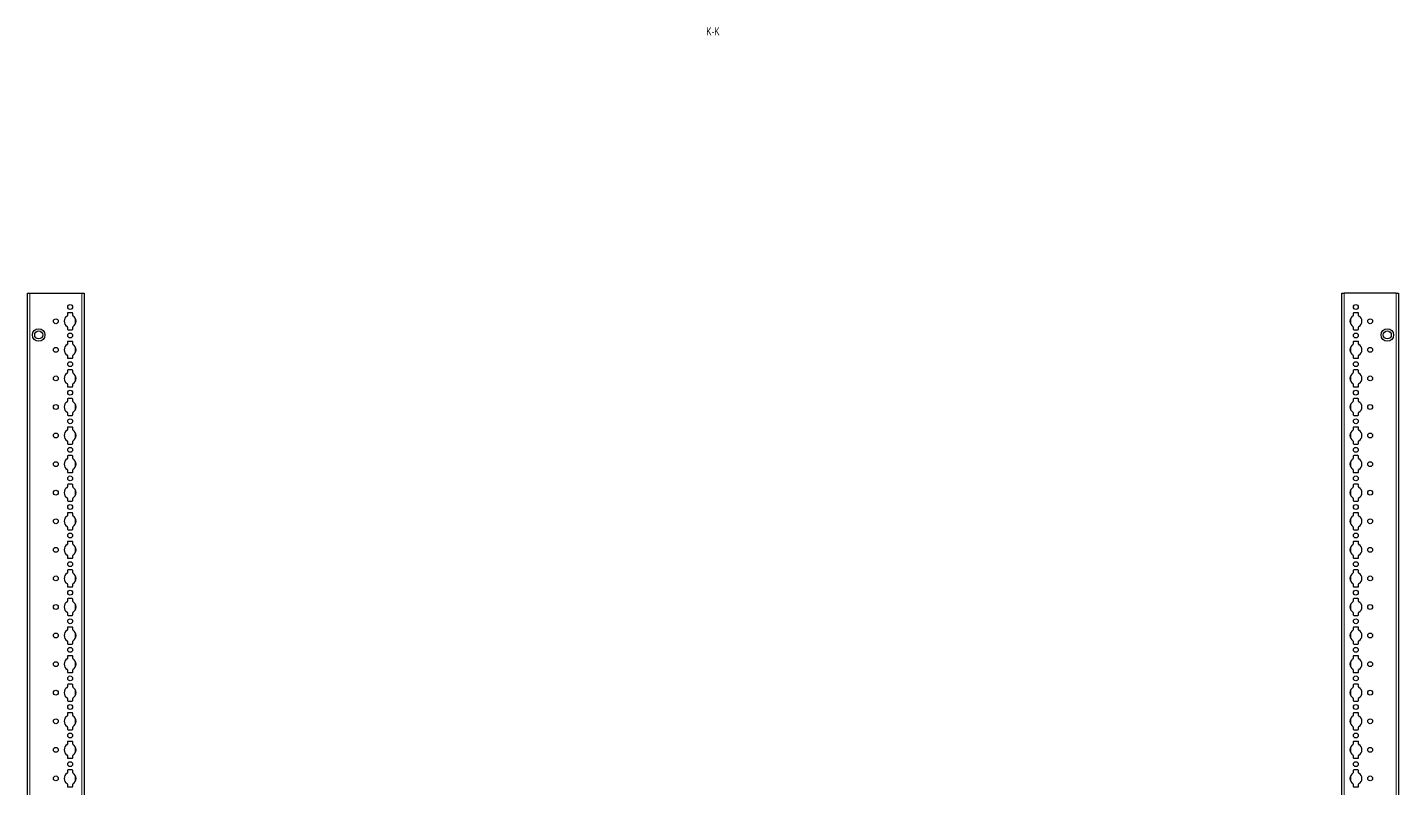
# Model space of a CAD drawing. Header units: millimetres. Extents: x -199 to 4123, y -1647 to 1507.
# Drawn here: x 2923 to 4123, y -186 to 480 of the extents above; entities that cross this region are included whole.
import ezdxf

# ---------------------------------------------------------------- set-up
doc = ezdxf.new("R2010")
doc.units = ezdxf.units.MM
doc.layers.add('FORMAT', color=7, linetype='Continuous')
doc.styles.add('SLDTEXTSTYLE0', font='TXT', dxfattribs={"width": 0.75})

msp = doc.modelspace()

# ---------------------------------------------------------------- linework, layer by layer
at = {"color": 7, "linetype": 'Continuous', "lineweight": 25}
for p, q in [((2923.28, -851.79), (2923.28, 247.21)), ((2923.28, 247.21), (2925.28, 247.21)), ((2925.28, 247.21), (2970.98, 247.21)), ((2970.98, 247.21), (2972.98, 247.21)), ((2972.98, 247.21), (2972.98, -851.79)), ((4072.98, -851.79), (4072.98, 247.21)), ((4072.98, 247.21), (4074.98, 247.21)), ((4120.68, 247.21), (4074.98, 247.21)), ((4120.68, 247.21), (4122.68, 247.21)), ((4122.68, 247.21), (4122.68, -851.79)), ((2958.33, 229.61), (2958.33, 227.73)), ((2962.43, 230.11), (2958.83, 230.11)), ((2962.93, 227.73), (2962.93, 229.61)), ((4083.03, 229.61), (4083.03, 227.73)), ((4087.13, 230.11), (4083.53, 230.11)), ((4087.63, 227.73), (4087.63, 229.61)), ((2958.33, 217.68), (2958.33, 215.81)), ((2962.93, 215.81), (2962.93, 217.68)), ((4083.03, 217.68), (4083.03, 215.81)), ((4087.63, 215.81), (4087.63, 217.68)), ((2958.33, 204.61), (2958.33, 202.73)), ((2958.83, 215.31), (2962.43, 215.31)), ((2962.43, 205.11), (2958.83, 205.11)), ((2962.93, 202.73), (2962.93, 204.61)), ((4083.03, 204.61), (4083.03, 202.73)), ((4083.53, 215.31), (4087.13, 215.31)), ((4087.13, 205.11), (4083.53, 205.11)), ((4087.63, 202.73), (4087.63, 204.61)), ((2958.33, 192.68), (2958.33, 190.81)), ((2962.93, 190.81), (2962.93, 192.68)), ((4083.03, 192.68), (4083.03, 190.81)), ((4087.63, 190.81), (4087.63, 192.68)), ((2958.83, 190.31), (2962.43, 190.31)), ((2962.43, 180.11), (2958.83, 180.11)), ((4083.53, 190.31), (4087.13, 190.31)), ((4087.13, 180.11), (4083.53, 180.11)), ((2958.33, 179.61), (2958.33, 177.73)), ((2962.93, 177.73), (2962.93, 179.61)), ((4083.03, 179.61), (4083.03, 177.73)), ((4087.63, 177.73), (4087.63, 179.61)), ((2958.33, 167.68), (2958.33, 165.81)), ((2958.83, 165.31), (2962.43, 165.31)), ((2962.93, 165.81), (2962.93, 167.68)), ((4083.03, 167.68), (4083.03, 165.81)), ((4083.53, 165.31), (4087.13, 165.31)), ((4087.63, 165.81), (4087.63, 167.68)), ((2958.33, 154.61), (2958.33, 152.73)), ((2962.43, 155.11), (2958.83, 155.11)), ((2962.93, 152.73), (2962.93, 154.61)), ((4083.03, 154.61), (4083.03, 152.73)), ((4087.13, 155.11), (4083.53, 155.11)), ((4087.63, 152.73), (4087.63, 154.61)), ((2958.33, 142.68), (2958.33, 140.81)), ((2958.83, 140.31), (2962.43, 140.31)), ((2962.93, 140.81), (2962.93, 142.68)), ((4083.03, 142.68), (4083.03, 140.81)), ((4083.53, 140.31), (4087.13, 140.31)), ((4087.63, 140.81), (4087.63, 142.68)), ((2958.33, 129.61), (2958.33, 127.73)), ((2962.43, 130.11), (2958.83, 130.11)), ((2962.93, 127.73), (2962.93, 129.61)), ((4083.03, 129.61), (4083.03, 127.73)), ((4087.13, 130.11), (4083.53, 130.11)), ((4087.63, 127.73), (4087.63, 129.61)), ((2958.33, 117.68), (2958.33, 115.81)), ((2958.83, 115.31), (2962.43, 115.31)), ((2962.93, 115.81), (2962.93, 117.68)), ((4083.03, 117.68), (4083.03, 115.81)), ((4083.53, 115.31), (4087.13, 115.31)), ((4087.63, 115.81), (4087.63, 117.68)), ((2958.33, 104.61), (2958.33, 102.73)), ((2962.43, 105.11), (2958.83, 105.11)), ((2962.93, 102.73), (2962.93, 104.61)), ((4083.03, 104.61), (4083.03, 102.73)), ((4087.13, 105.11), (4083.53, 105.11)), ((4087.63, 102.73), (4087.63, 104.61)), ((2958.33, 92.68), (2958.33, 90.81)), ((2958.83, 90.31), (2962.43, 90.31)), ((2962.93, 90.81), (2962.93, 92.68)), ((4083.03, 92.68), (4083.03, 90.81)), ((4083.53, 90.31), (4087.13, 90.31)), ((4087.63, 90.81), (4087.63, 92.68)), ((2958.33, 79.61), (2958.33, 77.73)), ((2962.43, 80.11), (2958.83, 80.11)), ((2962.93, 77.73), (2962.93, 79.61)), ((4083.03, 79.61), (4083.03, 77.73)), ((4087.13, 80.11), (4083.53, 80.11)), ((4087.63, 77.73), (4087.63, 79.61)), ((2958.33, 67.68), (2958.33, 65.81)), ((2958.83, 65.31), (2962.43, 65.31)), ((2962.93, 65.81), (2962.93, 67.68)), ((4083.03, 67.68), (4083.03, 65.81)), ((4083.53, 65.31), (4087.13, 65.31)), ((4087.63, 65.81), (4087.63, 67.68)), ((2958.33, 54.61), (2958.33, 52.73)), ((2962.43, 55.11), (2958.83, 55.11)), ((2962.93, 52.73), (2962.93, 54.61)), ((4083.03, 54.61), (4083.03, 52.73)), ((4087.13, 55.11), (4083.53, 55.11)), ((4087.63, 52.73), (4087.63, 54.61)), ((2958.33, 42.68), (2958.33, 40.81)), ((2958.83, 40.31), (2962.43, 40.31)), ((2962.93, 40.81), (2962.93, 42.68)), ((4083.03, 42.68), (4083.03, 40.81)), ((4083.53, 40.31), (4087.13, 40.31)), ((4087.63, 40.81), (4087.63, 42.68)), ((2958.33, 29.61), (2958.33, 27.73)), ((2962.43, 30.11), (2958.83, 30.11)), ((2962.93, 27.73), (2962.93, 29.61)), ((4083.03, 29.61), (4083.03, 27.73)), ((4087.13, 30.11), (4083.53, 30.11)), ((4087.63, 27.73), (4087.63, 29.61)), ((2958.33, 17.68), (2958.33, 15.81)), ((2958.83, 15.31), (2962.43, 15.31)), ((2962.93, 15.81), (2962.93, 17.68)), ((4083.03, 17.68), (4083.03, 15.81)), ((4083.53, 15.31), (4087.13, 15.31)), ((4087.63, 15.81), (4087.63, 17.68)), ((2958.33, 4.61), (2958.33, 2.73)), ((2962.43, 5.11), (2958.83, 5.11)), ((2962.93, 2.73), (2962.93, 4.61)), ((4083.03, 4.61), (4083.03, 2.73)), ((4087.13, 5.11), (4083.53, 5.11)), ((4087.63, 2.73), (4087.63, 4.61)), ((2958.33, -7.32), (2958.33, -9.19)), ((2958.83, -9.69), (2962.43, -9.69)), ((2962.93, -9.19), (2962.93, -7.32)), ((4083.03, -7.32), (4083.03, -9.19)), ((4083.53, -9.69), (4087.13, -9.69)), ((4087.63, -9.19), (4087.63, -7.32)), ((2958.33, -20.39), (2958.33, -22.27)), ((2962.43, -19.89), (2958.83, -19.89)), ((2962.93, -22.27), (2962.93, -20.39)), ((4083.03, -20.39), (4083.03, -22.27)), ((4087.13, -19.89), (4083.53, -19.89)), ((4087.63, -22.27), (4087.63, -20.39)), ((2958.33, -32.32), (2958.33, -34.19)), ((2958.83, -34.69), (2962.43, -34.69)), ((2962.93, -34.19), (2962.93, -32.32)), ((4083.03, -32.32), (4083.03, -34.19)), ((4083.53, -34.69), (4087.13, -34.69)), ((4087.63, -34.19), (4087.63, -32.32)), ((2958.33, -45.39), (2958.33, -47.27)), ((2962.43, -44.89), (2958.83, -44.89)), ((2962.93, -47.27), (2962.93, -45.39)), ((4083.03, -45.39), (4083.03, -47.27)), ((4087.13, -44.89), (4083.53, -44.89)), ((4087.63, -47.27), (4087.63, -45.39)), ((2958.33, -57.32), (2958.33, -59.19)), ((2958.83, -59.69), (2962.43, -59.69)), ((2962.93, -59.19), (2962.93, -57.32)), ((4083.03, -57.32), (4083.03, -59.19)), ((4083.53, -59.69), (4087.13, -59.69)), ((4087.63, -59.19), (4087.63, -57.32)), ((2958.33, -70.39), (2958.33, -72.27)), ((2962.43, -69.89), (2958.83, -69.89)), ((2962.93, -72.27), (2962.93, -70.39)), ((4083.03, -70.39), (4083.03, -72.27)), ((4087.13, -69.89), (4083.53, -69.89)), ((4087.63, -72.27), (4087.63, -70.39)), ((2958.33, -82.32), (2958.33, -84.19)), ((2962.93, -84.19), (2962.93, -82.32)), ((4083.03, -82.32), (4083.03, -84.19)), ((4087.63, -84.19), (4087.63, -82.32)), ((2958.33, -95.39), (2958.33, -97.27)), ((2958.83, -84.69), (2962.43, -84.69)), ((2962.43, -94.89), (2958.83, -94.89)), ((2962.93, -97.27), (2962.93, -95.39)), ((4083.03, -95.39), (4083.03, -97.27)), ((4083.53, -84.69), (4087.13, -84.69)), ((4087.13, -94.89), (4083.53, -94.89)), ((4087.63, -97.27), (4087.63, -95.39)), ((2958.33, -107.32), (2958.33, -109.19)), ((2962.93, -109.19), (2962.93, -107.32)), ((4083.03, -107.32), (4083.03, -109.19)), ((4087.63, -109.19), (4087.63, -107.32)), ((2958.83, -109.69), (2962.43, -109.69)), ((2962.43, -119.89), (2958.83, -119.89)), ((4083.53, -109.69), (4087.13, -109.69)), ((4087.13, -119.89), (4083.53, -119.89)), ((2958.33, -120.39), (2958.33, -122.27)), ((2962.93, -122.27), (2962.93, -120.39)), ((4083.03, -120.39), (4083.03, -122.27)), ((4087.63, -122.27), (4087.63, -120.39)), ((2958.33, -132.32), (2958.33, -134.19)), ((2958.83, -134.69), (2962.43, -134.69)), ((2962.93, -134.19), (2962.93, -132.32)), ((4083.03, -132.32), (4083.03, -134.19)), ((4083.53, -134.69), (4087.13, -134.69)), ((4087.63, -134.19), (4087.63, -132.32)), ((2958.33, -145.39), (2958.33, -147.27)), ((2962.43, -144.89), (2958.83, -144.89)), ((2962.93, -147.27), (2962.93, -145.39)), ((4083.03, -145.39), (4083.03, -147.27)), ((4087.13, -144.89), (4083.53, -144.89)), ((4087.63, -147.27), (4087.63, -145.39)), ((2958.33, -157.32), (2958.33, -159.19)), ((2958.83, -159.69), (2962.43, -159.69)), ((2962.93, -159.19), (2962.93, -157.32)), ((4083.03, -157.32), (4083.03, -159.19)), ((4083.53, -159.69), (4087.13, -159.69)), ((4087.63, -159.19), (4087.63, -157.32)), ((2958.33, -170.39), (2958.33, -172.27)), ((2962.43, -169.89), (2958.83, -169.89)), ((2962.93, -172.27), (2962.93, -170.39)), ((4083.03, -170.39), (4083.03, -172.27)), ((4087.13, -169.89), (4083.53, -169.89)), ((4087.63, -172.27), (4087.63, -170.39)), ((2958.33, -182.32), (2958.33, -184.19)), ((2958.83, -184.69), (2962.43, -184.69)), ((2962.93, -184.19), (2962.93, -182.32)), ((4083.03, -182.32), (4083.03, -184.19)), ((4083.53, -184.69), (4087.13, -184.69)), ((4087.63, -184.19), (4087.63, -182.32))]:
    msp.add_line(p, q, dxfattribs=at)
at = {"color": 8, "linetype": 'Continuous', "lineweight": 18}
for p, q in [((2925.28, 247.21), (2925.28, -851.79)), ((2970.98, -851.79), (2970.98, 247.21)), ((4074.98, 247.21), (4074.98, -851.79)), ((4120.68, -851.79), (4120.68, 247.21)), ((2965.13, 220), (2965.13, 225.41)), ((4080.83, 225.41), (4080.83, 220)), ((2965.13, 195), (2965.13, 200.41)), ((4080.83, 200.41), (4080.83, 195)), ((2965.13, 170), (2965.13, 175.41)), ((4080.83, 175.41), (4080.83, 170)), ((2965.13, 145), (2965.13, 150.41)), ((4080.83, 150.41), (4080.83, 145)), ((2965.13, 120), (2965.13, 125.41)), ((4080.83, 125.41), (4080.83, 120)), ((2965.13, 95), (2965.13, 100.41)), ((4080.83, 100.41), (4080.83, 95)), ((2965.13, 70), (2965.13, 75.41)), ((4080.83, 75.41), (4080.83, 70)), ((2965.13, 45), (2965.13, 50.41)), ((4080.83, 50.41), (4080.83, 45)), ((2965.13, 20), (2965.13, 25.41)), ((4080.83, 25.41), (4080.83, 20)), ((2965.13, -5), (2965.13, 0.41)), ((4080.83, 0.41), (4080.83, -5)), ((2965.13, -30), (2965.13, -24.59)), ((4080.83, -24.59), (4080.83, -30)), ((2965.13, -55), (2965.13, -49.59)), ((4080.83, -49.59), (4080.83, -55)), ((2965.13, -80), (2965.13, -74.59)), ((4080.83, -74.59), (4080.83, -80)), ((2965.13, -105), (2965.13, -99.59)), ((4080.83, -99.59), (4080.83, -105)), ((2965.13, -130), (2965.13, -124.59)), ((4080.83, -124.59), (4080.83, -130)), ((2965.13, -155), (2965.13, -149.59)), ((4080.83, -149.59), (4080.83, -155)), ((2965.13, -180), (2965.13, -174.59)), ((4080.83, -174.59), (4080.83, -180))]:
    msp.add_line(p, q, dxfattribs=at)
at = {"color": 7, "linetype": 'Continuous', "lineweight": 25}
for centre, radius in [((2960.63, 235.21), 2.12), ((4085.33, 235.21), 2.12), ((2933.13, 210.71), 5.5), ((2948.13, 222.71), 2.12), ((4097.83, 222.71), 2.12), ((4112.83, 210.71), 5.5), ((2933.13, 210.71), 3.5), ((2960.63, 210.21), 2.12), ((4085.33, 210.21), 2.12), ((4112.83, 210.71), 3.5), ((2948.13, 197.71), 2.12), ((4097.83, 197.71), 2.13), ((2960.63, 185.21), 2.12), ((4085.33, 185.21), 2.13), ((2948.13, 172.71), 2.12), ((4097.83, 172.71), 2.13), ((2960.63, 160.21), 2.12), ((4085.33, 160.21), 2.13), ((2948.13, 147.71), 2.12), ((4097.83, 147.71), 2.13), ((2960.63, 135.21), 2.12), ((4085.33, 135.21), 2.13), ((2948.13, 122.71), 2.12), ((4097.83, 122.71), 2.13), ((2960.63, 110.21), 2.12), ((4085.33, 110.21), 2.13), ((2948.13, 97.71), 2.12), ((4097.83, 97.71), 2.13), ((2960.63, 85.21), 2.12), ((4085.33, 85.21), 2.13), ((2948.13, 72.71), 2.12), ((4097.83, 72.71), 2.13), ((2960.63, 60.21), 2.12), ((4085.33, 60.21), 2.13), ((2948.13, 47.71), 2.12), ((4097.83, 47.71), 2.13), ((2960.63, 35.21), 2.12), ((4085.33, 35.21), 2.13), ((2948.13, 22.71), 2.12), ((4097.83, 22.71), 2.13), ((2960.63, 10.21), 2.12), ((4085.33, 10.21), 2.13), ((2948.13, -2.29), 2.12), ((4097.83, -2.29), 2.13), ((2960.63, -14.79), 2.12), ((4085.33, -14.79), 2.13), ((2948.13, -27.29), 2.12), ((4097.83, -27.29), 2.13), ((2960.63, -39.79), 2.12), ((4085.33, -39.79), 2.13), ((2948.13, -52.29), 2.12), ((4097.83, -52.29), 2.13), ((2960.63, -64.79), 2.12), ((4085.33, -64.79), 2.13), ((2948.13, -77.29), 2.12), ((4097.83, -77.29), 2.13), ((2960.63, -89.79), 2.12), ((4085.33, -89.79), 2.13), ((2948.13, -102.29), 2.12), ((4097.83, -102.29), 2.13), ((2960.63, -114.79), 2.12), ((4085.33, -114.79), 2.13), ((2948.13, -127.29), 2.12), ((4097.83, -127.29), 2.13), ((2960.63, -139.79), 2.12), ((4085.33, -139.79), 2.13), ((2948.13, -152.29), 2.12), ((4097.83, -152.29), 2.13), ((2960.63, -164.79), 2.12), ((4085.33, -164.79), 2.13), ((2948.13, -177.29), 2.12), ((4097.83, -177.29), 2.13)]:
    msp.add_circle(centre, radius, dxfattribs=at)
for centre, radius, start, end in [((2958.83, 229.61), 0.5, 90, 180), ((2962.43, 229.61), 0.5, 0, 90), ((4083.53, 229.61), 0.5, 90, 180), ((4087.13, 229.61), 0.5, 360, 90), ((2960.63, 222.71), 5.25, 119.14074, 240.85926), ((2957.83, 227.73), 0.5, 299.14074, 0), ((2957.83, 217.68), 0.5, 0, 60.85926), ((2963.43, 227.73), 0.5, 180, 240.85926), ((2963.43, 217.68), 0.5, 119.14074, 180), ((2960.63, 222.71), 5.25, 299.14074, 60.85926), ((4085.33, 222.71), 5.25, 119.14074, 240.85926), ((4082.53, 227.73), 0.5, 299.14074, 0), ((4082.53, 217.68), 0.5, 0, 60.85926), ((4088.13, 227.73), 0.5, 180, 240.85926), ((4088.13, 217.68), 0.5, 119.14074, 180), ((4085.33, 222.71), 5.25, 299.14074, 60.85926), ((2958.83, 215.81), 0.5, 180, 270), ((2958.83, 204.61), 0.5, 90, 180), ((2962.43, 215.81), 0.5, 270, 0), ((2962.43, 204.61), 0.5, 0, 90), ((4083.53, 215.81), 0.5, 180, 270), ((4083.53, 204.61), 0.5, 90, 180), ((4087.13, 215.81), 0.5, 270, 0), ((4087.13, 204.61), 0.5, 0, 90), ((2960.63, 197.71), 5.25, 119.14074, 240.85926), ((2957.83, 202.73), 0.5, 299.14074, 0), ((2957.83, 192.68), 0.5, 0, 60.85926), ((2963.43, 202.73), 0.5, 180, 240.85926), ((2963.43, 192.68), 0.5, 119.14074, 180), ((2960.63, 197.71), 5.25, 299.14074, 60.85926), ((4085.33, 197.71), 5.25, 119.14074, 240.85926), ((4082.53, 202.73), 0.5, 299.14074, 0), ((4082.53, 192.68), 0.5, 0, 60.85926), ((4088.13, 202.73), 0.5, 180, 240.85926), ((4088.13, 192.68), 0.5, 119.14074, 180), ((4085.33, 197.71), 5.25, 299.14074, 60.85926), ((2958.83, 190.81), 0.5, 180, 270), ((2958.83, 179.61), 0.5, 90, 180), ((2962.43, 190.81), 0.5, 270, 0), ((2962.43, 179.61), 0.5, 360, 90), ((4083.53, 190.81), 0.5, 180, 270), ((4083.53, 179.61), 0.5, 90, 180), ((4087.13, 190.81), 0.5, 270, 0), ((4087.13, 179.61), 0.5, 0, 90), ((2960.63, 172.71), 5.25, 119.14074, 240.85926), ((2957.83, 177.73), 0.5, 299.14074, 0), ((2957.83, 167.68), 0.5, 0, 60.85926), ((2963.43, 177.73), 0.5, 180, 240.85926), ((2963.43, 167.68), 0.5, 119.14074, 180), ((2960.63, 172.71), 5.25, 299.14074, 60.85926), ((4085.33, 172.71), 5.25, 119.14074, 240.85926), ((4082.53, 177.73), 0.5, 299.14074, 0), ((4082.53, 167.68), 0.5, 0, 60.85926), ((4088.13, 177.73), 0.5, 180, 240.85926), ((4088.13, 167.68), 0.5, 119.14074, 180), ((4085.33, 172.71), 5.25, 299.14074, 60.85926), ((2958.83, 165.81), 0.5, 180, 270), ((2962.43, 165.81), 0.5, 270, 0), ((4083.53, 165.81), 0.5, 180, 270), ((4087.13, 165.81), 0.5, 270, 0), ((2960.63, 147.71), 5.25, 119.14074, 240.85926), ((2957.83, 152.73), 0.5, 299.14074, 0), ((2958.83, 154.61), 0.5, 90, 180), ((2962.43, 154.61), 0.5, 360, 90), ((2963.43, 152.73), 0.5, 180, 240.85926), ((2960.63, 147.71), 5.25, 299.14074, 60.85926), ((4085.33, 147.71), 5.25, 119.14074, 240.85926), ((4082.53, 152.73), 0.5, 299.14074, 0), ((4083.53, 154.61), 0.5, 90, 180), ((4087.13, 154.61), 0.5, 0, 90), ((4088.13, 152.73), 0.5, 180, 240.85926), ((4085.33, 147.71), 5.25, 299.14074, 60.85926), ((2957.83, 142.68), 0.5, 0, 60.85926), ((2958.83, 140.81), 0.5, 180, 270), ((2962.43, 140.81), 0.5, 270, 0), ((2963.43, 142.68), 0.5, 119.14074, 180), ((4082.53, 142.68), 0.5, 0, 60.85926), ((4083.53, 140.81), 0.5, 180, 270), ((4087.13, 140.81), 0.5, 270, 0), ((4088.13, 142.68), 0.5, 119.14074, 180), ((2960.63, 122.71), 5.25, 119.14074, 240.85926), ((2957.83, 127.73), 0.5, 299.14074, 0), ((2958.83, 129.61), 0.5, 90, 180), ((2962.43, 129.61), 0.5, 0, 90), ((2963.43, 127.73), 0.5, 180, 240.85926), ((2960.63, 122.71), 5.25, 299.14074, 60.85926), ((4085.33, 122.71), 5.25, 119.14074, 240.85926), ((4082.53, 127.73), 0.5, 299.14074, 0), ((4083.53, 129.61), 0.5, 90, 180), ((4087.13, 129.61), 0.5, 0, 90), ((4088.13, 127.73), 0.5, 180, 240.85926), ((4085.33, 122.71), 5.25, 299.14074, 60.85926), ((2957.83, 117.68), 0.5, 0, 60.85926), ((2958.83, 115.81), 0.5, 180, 270), ((2962.43, 115.81), 0.5, 270, 0), ((2963.43, 117.68), 0.5, 119.14074, 180), ((4082.53, 117.68), 0.5, 0, 60.85926), ((4083.53, 115.81), 0.5, 180, 270), ((4087.13, 115.81), 0.5, 270, 0), ((4088.13, 117.68), 0.5, 119.14074, 180), ((2960.63, 97.71), 5.25, 119.14074, 240.85926), ((2957.83, 102.73), 0.5, 299.14074, 0), ((2958.83, 104.61), 0.5, 90, 180), ((2962.43, 104.61), 0.5, 0, 90), ((2963.43, 102.73), 0.5, 180, 240.85926), ((2960.63, 97.71), 5.25, 299.14074, 60.85926), ((4085.33, 97.71), 5.25, 119.14074, 240.85926), ((4082.53, 102.73), 0.5, 299.14074, 0), ((4083.53, 104.61), 0.5, 90, 180), ((4087.13, 104.61), 0.5, 0, 90), ((4088.13, 102.73), 0.5, 180, 240.85926), ((4085.33, 97.71), 5.25, 299.14074, 60.85926), ((2957.83, 92.68), 0.5, 0, 60.85926), ((2958.83, 90.81), 0.5, 180, 270), ((2962.43, 90.81), 0.5, 270, 0), ((2963.43, 92.68), 0.5, 119.14074, 180), ((4082.53, 92.68), 0.5, 0, 60.85926), ((4083.53, 90.81), 0.5, 180, 270), ((4087.13, 90.81), 0.5, 270, 0), ((4088.13, 92.68), 0.5, 119.14074, 180), ((2960.63, 72.71), 5.25, 119.14074, 240.85926), ((2957.83, 77.73), 0.5, 299.14074, 0), ((2958.83, 79.61), 0.5, 90, 180), ((2962.43, 79.61), 0.5, 0, 90), ((2963.43, 77.73), 0.5, 180, 240.85926), ((2960.63, 72.71), 5.25, 299.14074, 60.85926), ((4085.33, 72.71), 5.25, 119.14074, 240.85926), ((4082.53, 77.73), 0.5, 299.14074, 0), ((4083.53, 79.61), 0.5, 90, 180), ((4087.13, 79.61), 0.5, 0, 90), ((4088.13, 77.73), 0.5, 180, 240.85926), ((4085.33, 72.71), 5.25, 299.14074, 60.85926), ((2957.83, 67.68), 0.5, 0, 60.85926), ((2958.83, 65.81), 0.5, 180, 270), ((2962.43, 65.81), 0.5, 270, 0), ((2963.43, 67.68), 0.5, 119.14074, 180), ((4082.53, 67.68), 0.5, 0, 60.85926), ((4083.53, 65.81), 0.5, 180, 270), ((4087.13, 65.81), 0.5, 270, 0), ((4088.13, 67.68), 0.5, 119.14074, 180), ((2960.63, 47.71), 5.25, 119.14074, 240.85926), ((2957.83, 52.73), 0.5, 299.14074, 0), ((2958.83, 54.61), 0.5, 90, 180), ((2962.43, 54.61), 0.5, 0, 90), ((2963.43, 52.73), 0.5, 180, 240.85926), ((2960.63, 47.71), 5.25, 299.14074, 60.85926), ((4085.33, 47.71), 5.25, 119.14074, 240.85926), ((4082.53, 52.73), 0.5, 299.14074, 0), ((4083.53, 54.61), 0.5, 90, 180), ((4087.13, 54.61), 0.5, 360, 90), ((4088.13, 52.73), 0.5, 180, 240.85926), ((4085.33, 47.71), 5.25, 299.14074, 60.85926), ((2957.83, 42.68), 0.5, 0, 60.85926), ((2958.83, 40.81), 0.5, 180, 270), ((2962.43, 40.81), 0.5, 270, 0), ((2963.43, 42.68), 0.5, 119.14074, 180), ((4082.53, 42.68), 0.5, 0, 60.85926), ((4083.53, 40.81), 0.5, 180, 270), ((4087.13, 40.81), 0.5, 270, 0), ((4088.13, 42.68), 0.5, 119.14074, 180), ((2960.63, 22.71), 5.25, 119.14074, 240.85926), ((2957.83, 27.73), 0.5, 299.14074, 0), ((2958.83, 29.61), 0.5, 90, 180), ((2962.43, 29.61), 0.5, 0, 90), ((2963.43, 27.73), 0.5, 180, 240.85926), ((2960.63, 22.71), 5.25, 299.14074, 60.85926), ((4085.33, 22.71), 5.25, 119.14074, 240.85926), ((4082.53, 27.73), 0.5, 299.14074, 0), ((4083.53, 29.61), 0.5, 90, 180), ((4087.13, 29.61), 0.5, 0, 90), ((4088.13, 27.73), 0.5, 180, 240.85926), ((4085.33, 22.71), 5.25, 299.14074, 60.85926), ((2957.83, 17.68), 0.5, 0, 60.85926), ((2958.83, 15.81), 0.5, 180, 270), ((2962.43, 15.81), 0.5, 270, 0), ((2963.43, 17.68), 0.5, 119.14074, 180), ((4082.53, 17.68), 0.5, 0, 60.85926), ((4083.53, 15.81), 0.5, 180, 270), ((4087.13, 15.81), 0.5, 270, 0), ((4088.13, 17.68), 0.5, 119.14074, 180), ((2960.63, -2.29), 5.25, 119.14074, 240.85926), ((2957.83, 2.73), 0.5, 299.14074, 0), ((2958.83, 4.61), 0.5, 90, 180), ((2962.43, 4.61), 0.5, 0, 90), ((2963.43, 2.73), 0.5, 180, 240.85926), ((2960.63, -2.29), 5.25, 299.14074, 60.85926), ((4085.33, -2.29), 5.25, 119.14074, 240.85926), ((4082.53, 2.73), 0.5, 299.14074, 0), ((4083.53, 4.61), 0.5, 90, 180), ((4087.13, 4.61), 0.5, 0, 90), ((4088.13, 2.73), 0.5, 180, 240.85926), ((4085.33, -2.29), 5.25, 299.14074, 60.85926), ((2957.83, -7.32), 0.5, 0, 60.85926), ((2958.83, -9.19), 0.5, 180, 270), ((2962.43, -9.19), 0.5, 270, 0), ((2963.43, -7.32), 0.5, 119.14074, 180), ((4082.53, -7.32), 0.5, 0, 60.85926), ((4083.53, -9.19), 0.5, 180, 270), ((4087.13, -9.19), 0.5, 270, 0), ((4088.13, -7.32), 0.5, 119.14074, 180), ((2960.63, -27.29), 5.25, 119.14074, 240.85926), ((2957.83, -22.27), 0.5, 299.14074, 0), ((2958.83, -20.39), 0.5, 90, 180), ((2962.43, -20.39), 0.5, 0, 90), ((2963.43, -22.27), 0.5, 180, 240.85926), ((2960.63, -27.29), 5.25, 299.14074, 60.85926), ((4085.33, -27.29), 5.25, 119.14074, 240.85926), ((4082.53, -22.27), 0.5, 299.14074, 0), ((4083.53, -20.39), 0.5, 90, 180), ((4087.13, -20.39), 0.5, 0, 90), ((4088.13, -22.27), 0.5, 180, 240.85926), ((4085.33, -27.29), 5.25, 299.14074, 60.85926), ((2957.83, -32.32), 0.5, 0, 60.85926), ((2958.83, -34.19), 0.5, 180, 270), ((2962.43, -34.19), 0.5, 270, 0), ((2963.43, -32.32), 0.5, 119.14074, 180), ((4082.53, -32.32), 0.5, 0, 60.85926), ((4083.53, -34.19), 0.5, 180, 270), ((4087.13, -34.19), 0.5, 270, 0), ((4088.13, -32.32), 0.5, 119.14074, 180), ((2960.63, -52.29), 5.25, 119.14074, 240.85926), ((2957.83, -47.27), 0.5, 299.14074, 0), ((2958.83, -45.39), 0.5, 90, 180), ((2962.43, -45.39), 0.5, 0, 90), ((2963.43, -47.27), 0.5, 180, 240.85926), ((2960.63, -52.29), 5.25, 299.14074, 60.85926), ((4085.33, -52.29), 5.25, 119.14074, 240.85926), ((4082.53, -47.27), 0.5, 299.14074, 0), ((4083.53, -45.39), 0.5, 90, 180), ((4087.13, -45.39), 0.5, 0, 90), ((4088.13, -47.27), 0.5, 180, 240.85926), ((4085.33, -52.29), 5.25, 299.14074, 60.85926), ((2957.83, -57.32), 0.5, 0, 60.85926), ((2958.83, -59.19), 0.5, 180, 270), ((2962.43, -59.19), 0.5, 270, 0), ((2963.43, -57.32), 0.5, 119.14074, 180), ((4082.53, -57.32), 0.5, 0, 60.85926), ((4083.53, -59.19), 0.5, 180, 270), ((4087.13, -59.19), 0.5, 270, 0), ((4088.13, -57.32), 0.5, 119.14074, 180), ((2958.83, -70.39), 0.5, 90, 180), ((2962.43, -70.39), 0.5, 0, 90), ((4083.53, -70.39), 0.5, 90, 180), ((4087.13, -70.39), 0.5, 0, 90), ((2960.63, -77.29), 5.25, 119.14074, 240.85926), ((2957.83, -72.27), 0.5, 299.14074, 0), ((2957.83, -82.32), 0.5, 0, 60.85926), ((2963.43, -72.27), 0.5, 180, 240.85926), ((2963.43, -82.32), 0.5, 119.14074, 180), ((2960.63, -77.29), 5.25, 299.14074, 60.85926), ((4085.33, -77.29), 5.25, 119.14074, 240.85926), ((4082.53, -72.27), 0.5, 299.14074, 0), ((4082.53, -82.32), 0.5, 0, 60.85926), ((4088.13, -72.27), 0.5, 180, 240.85926), ((4088.13, -82.32), 0.5, 119.14074, 180), ((4085.33, -77.29), 5.25, 299.14074, 60.85926), ((2958.83, -84.19), 0.5, 180, 270), ((2958.83, -95.39), 0.5, 90, 180), ((2962.43, -84.19), 0.5, 270, 0), ((2962.43, -95.39), 0.5, 0, 90), ((4083.53, -84.19), 0.5, 180, 270), ((4083.53, -95.39), 0.5, 90, 180), ((4087.13, -84.19), 0.5, 270, 0), ((4087.13, -95.39), 0.5, 0, 90), ((2960.63, -102.29), 5.25, 119.14074, 240.85926), ((2957.83, -97.27), 0.5, 299.14074, 0), ((2957.83, -107.32), 0.5, 0, 60.85926), ((2963.43, -97.27), 0.5, 180, 240.85926), ((2963.43, -107.32), 0.5, 119.14074, 180), ((2960.63, -102.29), 5.25, 299.14074, 60.85926), ((4085.33, -102.29), 5.25, 119.14074, 240.85926), ((4082.53, -97.27), 0.5, 299.14074, 0), ((4082.53, -107.32), 0.5, 0, 60.85926), ((4088.13, -97.27), 0.5, 180, 240.85926), ((4088.13, -107.32), 0.5, 119.14074, 180), ((4085.33, -102.29), 5.25, 299.14074, 60.85926), ((2958.83, -109.19), 0.5, 180, 270), ((2958.83, -120.39), 0.5, 90, 180), ((2962.43, -109.19), 0.5, 270, 0), ((2962.43, -120.39), 0.5, 0, 90), ((4083.53, -109.19), 0.5, 180, 270), ((4083.53, -120.39), 0.5, 90, 180), ((4087.13, -109.19), 0.5, 270, 0), ((4087.13, -120.39), 0.5, 0, 90), ((2960.63, -127.29), 5.25, 119.14074, 240.85926), ((2957.83, -122.27), 0.5, 299.14074, 0), ((2957.83, -132.32), 0.5, 0, 60.85926), ((2963.43, -122.27), 0.5, 180, 240.85926), ((2963.43, -132.32), 0.5, 119.14074, 180), ((2960.63, -127.29), 5.25, 299.14074, 60.85926), ((4085.33, -127.29), 5.25, 119.14074, 240.85926), ((4082.53, -122.27), 0.5, 299.14074, 0), ((4082.53, -132.32), 0.5, 0, 60.85926), ((4088.13, -122.27), 0.5, 180, 240.85926), ((4088.13, -132.32), 0.5, 119.14074, 180), ((4085.33, -127.29), 5.25, 299.14074, 60.85926), ((2958.83, -134.19), 0.5, 180, 270), ((2962.43, -134.19), 0.5, 270, 0), ((4083.53, -134.19), 0.5, 180, 270), ((4087.13, -134.19), 0.5, 270, 0), ((2960.63, -152.29), 5.25, 119.14074, 240.85926), ((2957.83, -147.27), 0.5, 299.14074, 0), ((2958.83, -145.39), 0.5, 90, 180), ((2962.43, -145.39), 0.5, 0, 90), ((2963.43, -147.27), 0.5, 180, 240.85926), ((2960.63, -152.29), 5.25, 299.14074, 60.85926), ((4085.33, -152.29), 5.25, 119.14074, 240.85926), ((4082.53, -147.27), 0.5, 299.14074, 0), ((4083.53, -145.39), 0.5, 90, 180), ((4087.13, -145.39), 0.5, 0, 90), ((4088.13, -147.27), 0.5, 180, 240.85926), ((4085.33, -152.29), 5.25, 299.14074, 60.85926), ((2957.83, -157.32), 0.5, 0, 60.85926), ((2958.83, -159.19), 0.5, 180, 270), ((2962.43, -159.19), 0.5, 270, 0), ((2963.43, -157.32), 0.5, 119.14074, 180), ((4082.53, -157.32), 0.5, 0, 60.85926), ((4083.53, -159.19), 0.5, 180, 270), ((4087.13, -159.19), 0.5, 270, 0), ((4088.13, -157.32), 0.5, 119.14074, 180), ((2960.63, -177.29), 5.25, 119.14074, 240.85926), ((2957.83, -172.27), 0.5, 299.14074, 0), ((2958.83, -170.39), 0.5, 90, 180), ((2962.43, -170.39), 0.5, 0, 90), ((2963.43, -172.27), 0.5, 180, 240.85926), ((2960.63, -177.29), 5.25, 299.14074, 60.85926), ((4085.33, -177.29), 5.25, 119.14074, 240.85926), ((4082.53, -172.27), 0.5, 299.14074, 0), ((4083.53, -170.39), 0.5, 90, 180), ((4087.13, -170.39), 0.5, 0, 90), ((4088.13, -172.27), 0.5, 180, 240.85926), ((4085.33, -177.29), 5.25, 299.14074, 60.85926), ((2957.83, -182.32), 0.5, 0, 60.85926), ((2958.83, -184.19), 0.5, 180, 270), ((2962.43, -184.19), 0.5, 270, 0), ((2963.43, -182.32), 0.5, 119.14074, 180), ((4082.53, -182.32), 0.5, 0, 60.85926), ((4083.53, -184.19), 0.5, 180, 270), ((4087.13, -184.19), 0.5, 270, 0), ((4088.13, -182.32), 0.5, 119.14074, 180)]:
    msp.add_arc(centre, radius, start, end, dxfattribs=at)

# ---------------------------------------------------------------- texts
at = {"layer": 'FORMAT', "insert": (3522.92, 479.8), "char_height": 7, "attachment_point": 2, "style": 'SLDTEXTSTYLE0'}
msp.add_mtext('K-K', dxfattribs=at)

doc.saveas('drawing.dxf')
